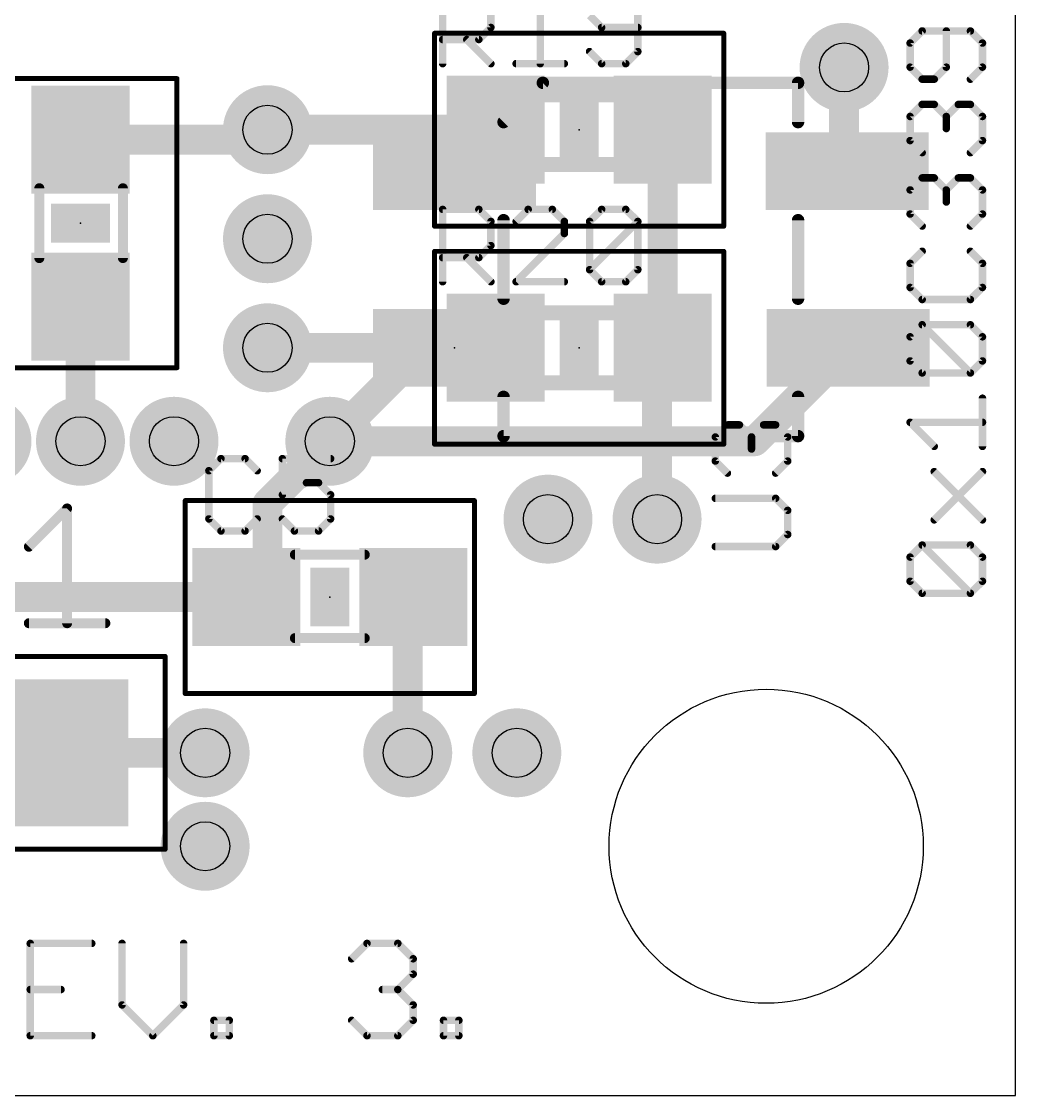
# Model space of a CAD drawing. Extents: x 0 to 33.3, y 0 to 21.6.
# Drawn here: x 23.21 to 33.34, y 0 to 10.95 of the extents above; entities that cross this region are included whole.
import ezdxf

# ---------------------------------------------------------------- set-up
doc = ezdxf.new("R2010")
doc.units = 0
for name, color, linetype in [('1', 22, 'CONTINUOUS'), ('16', 175, 'CONTINUOUS'), ('18', 82, 'CONTINUOUS'), ('20', 7, 'CONTINUOUS'), ('21', 253, 'CONTINUOUS'), ('22', 253, 'CONTINUOUS'), ('23', 7, 'CONTINUOUS'), ('24', 7, 'CONTINUOUS'), ('25', 253, 'CONTINUOUS'), ('31', 253, 'CONTINUOUS'), ('32', 253, 'CONTINUOUS'), ('35', 253, 'CONTINUOUS'), ('39', 22, 'CONTINUOUS'), ('44', 253, 'CONTINUOUS'), ('51', 253, 'CONTINUOUS')]:
    doc.layers.add(name, color=color, linetype=linetype)

# ---------------------------------------------------------------- blocks, each defined once
blk = doc.blocks.new('RECT')
blk.add_solid([(-0.5, -0.5), (0.5, -0.5), (-0.5, 0.5), (0.5, 0.5)])
blk = doc.blocks.new('ROUNDV')
at = {"const_width": 0.5}
blk.add_lwpolyline([(0, -0.25, 1), (0, 0.25, 1), (0, -0.25)], format="xyb", dxfattribs=at)

msp = doc.modelspace()

# ---------------------------------------------------------------- linework, layer by layer
at = {"layer": '1', "const_width": 0.3048}
for points in [[(25.7175, 9.8425), (25.615, 9.74)], [(28.0425, 9.8425), (25.7175, 9.8425)], [(29.7425, 7.62), (29.7425, 9.8425)], [(25.615, 9.74), (23.8125, 9.74)], [(23.8125, 8.04), (23.8125, 6.6675)], [(27.305, 7.62), (26.3525, 6.6675)], [(28.0425, 7.62), (27.305, 7.62)], [(29.7425, 7.62), (29.6863, 7.5638)], [(29.6863, 7.5638), (29.6863, 5.8738)], [(25.7175, 6.0325), (26.3525, 6.6675)], [(25.7175, 5.295), (25.7175, 6.0325)], [(25.5025, 5.08), (25.7175, 5.295)], [(25.5025, 5.08), (15.24, 5.08)], [(27.2025, 5.08), (27.1463, 5.0238)], [(27.1463, 5.0238), (27.1463, 3.4925)], [(23.6513, 3.4925), (25.0825, 3.4925)]]:
    msp.add_lwpolyline(points, dxfattribs=at)
at = {"layer": '1', "const_width": 0.1524}
for points in [[(25.7175, 9.9187, 1), (25.7175, 9.7663)], [(25.7714, 9.7886, 1), (25.6636, 9.8964)], [(28.0425, 9.7663, 1), (28.0425, 9.9187)], [(29.8187, 9.8425, 1), (29.6663, 9.8425)], [(23.8125, 9.8162, 1), (23.8125, 9.6638)], [(25.5611, 9.7939, 1), (25.6689, 9.6861)], [(25.615, 9.6638, 1), (25.615, 9.8162)], [(23.8887, 8.04, 1), (23.7363, 8.04)], [(27.305, 7.6962, 1), (27.305, 7.5438)], [(27.3589, 7.5661, 1), (27.2511, 7.6739)], [(28.0425, 7.5438, 1), (28.0425, 7.6962)], [(29.7964, 7.5661, 1), (29.6886, 7.6739)], [(29.7625, 7.5638, 1), (29.6101, 7.5638)], [(29.6324, 7.6176, 1), (29.7401, 7.5099)], [(29.6663, 7.62, 1), (29.8187, 7.62)], [(26.2986, 6.7214, 1), (26.4064, 6.6136)], [(26.4064, 6.6136, 1), (26.2986, 6.7214)], [(23.7363, 6.6675, 1), (23.8887, 6.6675)], [(25.7937, 6.0325, 1), (25.6413, 6.0325)], [(25.6636, 6.0864, 1), (25.7714, 5.9786)], [(29.6101, 5.8738, 1), (29.7625, 5.8738)], [(25.6413, 5.295, 1), (25.7937, 5.295)], [(25.7714, 5.2411, 1), (25.6636, 5.3489)], [(25.4486, 5.1339, 1), (25.5564, 5.0261)], [(25.5025, 5.0038, 1), (25.5025, 5.1562)], [(27.2225, 5.0238, 1), (27.0701, 5.0238)], [(27.0924, 5.0776, 1), (27.2001, 4.9699)], [(27.2564, 5.0261, 1), (27.1486, 5.1339)], [(23.6513, 3.5687, 1), (23.6513, 3.4163)], [(25.0825, 3.4163, 1), (25.0825, 3.5687)], [(27.0701, 3.4925, 1), (27.2225, 3.4925)]]:
    msp.add_lwpolyline(points, format="xyb", dxfattribs=at)
at = {"layer": '16', "const_width": 0.3048}
for points in [[(31.5913, 9.4512), (31.5913, 10.4775)], [(27.2, 9.8425), (25.7175, 9.8425)], [(27.6225, 9.42), (27.2, 9.8425)], [(31.6225, 9.42), (31.5913, 9.4512)], [(27.6225, 7.62), (25.7175, 7.62)], [(31.6325, 7.62), (30.68, 6.6675)], [(30.68, 6.6675), (26.3525, 6.6675)]]:
    msp.add_lwpolyline(points, dxfattribs=at)
at = {"layer": '16', "const_width": 0.1524}
for points in [[(31.6675, 10.4775, 1), (31.5151, 10.4775)], [(25.7175, 9.9187, 1), (25.7175, 9.7663)], [(27.2539, 9.8964, 1), (27.1461, 9.7886)], [(27.2, 9.7663, 1), (27.2, 9.9187)], [(27.5686, 9.3661, 1), (27.6764, 9.4739)], [(31.6451, 9.5051, 1), (31.5374, 9.3974)], [(31.5151, 9.4512, 1), (31.6675, 9.4512)], [(31.5686, 9.3661, 1), (31.6764, 9.4739)], [(25.7175, 7.6962, 1), (25.7175, 7.5438)], [(27.6225, 7.5438, 1), (27.6225, 7.6962)], [(31.6864, 7.5661, 1), (31.5786, 7.6739)], [(26.3525, 6.7437, 1), (26.3525, 6.5913)], [(30.6261, 6.7214, 1), (30.7339, 6.6136)], [(30.68, 6.5913, 1), (30.68, 6.7437)]]:
    msp.add_lwpolyline(points, format="xyb", dxfattribs=at)
at = {"layer": '20'}
for p, q in [((33.3375, 0), (33.3375, 21.59)), ((0, 0), (33.3375, 0))]:
    msp.add_line(p, q, dxfattribs=at)
msp.add_circle((30.7975, 2.54), 1.6, dxfattribs=at)
at = {"layer": '21', "const_width": 0.0762}
for points in [[(32.3866, 10.8485), (32.2637, 10.7256)], [(32.8781, 10.8485), (32.3866, 10.8485)], [(32.6323, 10.4799), (32.6323, 10.8485)], [(33.001, 10.7256), (32.8781, 10.8485)], [(32.2637, 10.7256), (32.2637, 10.4799)], [(33.001, 10.4799), (33.001, 10.7256)], [(32.2637, 10.4799), (32.3866, 10.357)], [(32.5095, 10.357), (32.6323, 10.4799)], [(32.8781, 10.357), (33.001, 10.4799)], [(32.3866, 10.357), (32.5095, 10.357)], [(32.2637, 9.9772), (32.3866, 10.1001)], [(32.3866, 10.1001), (32.5095, 10.1001)], [(32.5095, 10.1001), (32.6323, 9.9772)], [(32.6323, 9.9772), (32.7552, 10.1001)], [(32.7552, 10.1001), (32.8781, 10.1001)], [(32.8781, 10.1001), (33.001, 9.9772)], [(32.2637, 9.7315), (32.2637, 9.9772)], [(32.6323, 9.9772), (32.6323, 9.8543)], [(33.001, 9.9772), (33.001, 9.7315)], [(32.3866, 9.6086), (32.2637, 9.7315)], [(33.001, 9.7315), (32.8781, 9.6086)], [(32.2637, 9.2288), (32.3866, 9.3517)], [(32.3866, 9.3517), (32.5095, 9.3517)], [(32.5095, 9.3517), (32.6323, 9.2288)], [(32.6323, 9.2288), (32.7552, 9.3517)], [(32.7552, 9.3517), (32.8781, 9.3517)], [(32.8781, 9.3517), (33.001, 9.2288)], [(32.2637, 8.983), (32.2637, 9.2288)], [(32.6323, 9.2288), (32.6323, 9.1059)], [(33.001, 9.2288), (33.001, 8.983)], [(32.3866, 8.8602), (32.2637, 8.983)], [(33.001, 8.983), (32.8781, 8.8602)], [(32.3866, 8.6032), (32.2637, 8.4804)], [(33.001, 8.4804), (32.8781, 8.6032)], [(32.2637, 8.4804), (32.2637, 8.2346)], [(33.001, 8.2346), (33.001, 8.4804)], [(32.2637, 8.2346), (32.3866, 8.1118)], [(32.8781, 8.1118), (33.001, 8.2346)], [(32.3866, 8.1118), (32.8781, 8.1118)], [(32.2637, 7.732), (32.3866, 7.8548)], [(32.3866, 7.8548), (32.8781, 7.8548)], [(32.8781, 7.3633), (32.3866, 7.8548)], [(32.8781, 7.8548), (33.001, 7.732)], [(32.2637, 7.4862), (32.2637, 7.732)], [(33.001, 7.732), (33.001, 7.4862)], [(32.3866, 7.3633), (32.2637, 7.4862)], [(33.001, 7.4862), (32.8781, 7.3633)], [(32.8781, 7.3633), (32.3866, 7.3633)], [(33.001, 6.6149), (33.001, 7.1064)], [(32.5095, 6.6149), (32.2637, 6.8607)], [(32.2637, 6.8607), (33.001, 6.8607)], [(32.5095, 5.8665), (33.001, 6.358)], [(33.001, 5.8665), (32.5095, 6.358)], [(32.2637, 5.4867), (32.3866, 5.6096)], [(32.3866, 5.6096), (32.8781, 5.6096)], [(32.8781, 5.1181), (32.3866, 5.6096)], [(32.8781, 5.6096), (33.001, 5.4867)], [(32.2637, 5.241), (32.2637, 5.4867)], [(33.001, 5.4867), (33.001, 5.241)], [(32.3866, 5.1181), (32.2637, 5.241)], [(33.001, 5.241), (32.8781, 5.1181)], [(32.8781, 5.1181), (32.3866, 5.1181)], [(23.9276, 1.5502), (23.3005, 1.5502)], [(23.3005, 1.5502), (23.3005, 0.6096)], [(24.236, 1.5502), (24.236, 0.9231)], [(24.8631, 0.9231), (24.8631, 1.5502)], [(26.5748, 1.3934), (26.7316, 1.5502)], [(26.7316, 1.5502), (27.0451, 1.5502)], [(27.0451, 1.5502), (27.2019, 1.3934)], [(27.2019, 1.3934), (27.2019, 1.2367)], [(27.2019, 1.2367), (27.0451, 1.0799)], [(23.3005, 1.0799), (23.614, 1.0799)], [(27.0451, 1.0799), (26.8883, 1.0799)], [(27.0451, 1.0799), (27.2019, 0.9231)], [(24.236, 0.9231), (24.5495, 0.6096)], [(24.5495, 0.6096), (24.8631, 0.9231)], [(27.2019, 0.9231), (27.2019, 0.7664)], [(25.1715, 0.6096), (25.1715, 0.7664)], [(25.1715, 0.7664), (25.3283, 0.7664)], [(25.3283, 0.7664), (25.3283, 0.6096)], [(26.7316, 0.6096), (26.5748, 0.7664)], [(27.2019, 0.7664), (27.0451, 0.6096)], [(27.5103, 0.6096), (27.5103, 0.7664)], [(27.5103, 0.7664), (27.6671, 0.7664)], [(27.6671, 0.7664), (27.6671, 0.6096)], [(23.3005, 0.6096), (23.9276, 0.6096)], [(25.3283, 0.6096), (25.1715, 0.6096)], [(27.0451, 0.6096), (26.7316, 0.6096)], [(27.6671, 0.6096), (27.5103, 0.6096)]]:
    msp.add_lwpolyline(points, dxfattribs=at)
at = {"layer": '21', "const_width": 0.0381}
for points in [[(32.3866, 10.8675, 1), (32.3866, 10.8294)], [(32.4001, 10.835, 1), (32.3731, 10.862)], [(32.6514, 10.8485, 1), (32.6133, 10.8485)], [(32.8916, 10.862, 1), (32.8646, 10.835)], [(32.8781, 10.8294, 1), (32.8781, 10.8675)], [(32.2828, 10.7256, 1), (32.2447, 10.7256)], [(32.2503, 10.7391, 1), (32.2772, 10.7122)], [(33.02, 10.7256, 1), (32.9819, 10.7256)], [(32.9875, 10.7122, 1), (33.0144, 10.7391)], [(32.2772, 10.4933, 1), (32.2503, 10.4664)], [(32.6458, 10.4664, 1), (32.6189, 10.4933)], [(33.0144, 10.4664, 1), (32.9875, 10.4933)], [(32.2447, 10.4799, 1), (32.2828, 10.4799)], [(32.6133, 10.4799, 1), (32.6514, 10.4799)], [(32.9819, 10.4799, 1), (33.02, 10.4799)], [(32.3866, 10.3761, 1), (32.3866, 10.338)], [(32.3731, 10.3435, 1), (32.4001, 10.3705)], [(32.496, 10.3705, 1), (32.5229, 10.3435)], [(32.5095, 10.338, 1), (32.5095, 10.3761)], [(32.8646, 10.3705, 1), (32.8916, 10.3435)], [(32.3866, 10.1191, 1), (32.3866, 10.081)], [(32.4001, 10.0866, 1), (32.3731, 10.1135)], [(32.5229, 10.1135, 1), (32.496, 10.0866)], [(32.5095, 10.081, 1), (32.5095, 10.1191)], [(32.7552, 10.1191, 1), (32.7552, 10.081)], [(32.7687, 10.0866, 1), (32.7417, 10.1135)], [(32.8916, 10.1135, 1), (32.8646, 10.0866)], [(32.8781, 10.081, 1), (32.8781, 10.1191)], [(32.2503, 9.9907, 1), (32.2772, 9.9637)], [(32.2828, 9.9772, 1), (32.2447, 9.9772)], [(32.6189, 9.9907, 1), (32.6458, 9.9637)], [(32.6514, 9.9772, 1), (32.6133, 9.9772)], [(32.6189, 9.9637, 1), (32.6458, 9.9907)], [(33.02, 9.9772, 1), (32.9819, 9.9772)], [(32.9875, 9.9637, 1), (33.0144, 9.9907)], [(32.6133, 9.8543, 1), (32.6514, 9.8543)], [(32.2772, 9.7449, 1), (32.2503, 9.718)], [(32.2447, 9.7315, 1), (32.2828, 9.7315)], [(32.9819, 9.7315, 1), (33.02, 9.7315)], [(33.0144, 9.718, 1), (32.9875, 9.7449)], [(32.3731, 9.5951, 1), (32.4001, 9.6221)], [(32.8646, 9.6221, 1), (32.8916, 9.5951)], [(32.3866, 9.3707, 1), (32.3866, 9.3326)], [(32.4001, 9.3382, 1), (32.3731, 9.3651)], [(32.5229, 9.3651, 1), (32.496, 9.3382)], [(32.5095, 9.3326, 1), (32.5095, 9.3707)], [(32.7552, 9.3707, 1), (32.7552, 9.3326)], [(32.7687, 9.3382, 1), (32.7417, 9.3651)], [(32.8916, 9.3651, 1), (32.8646, 9.3382)], [(32.8781, 9.3326, 1), (32.8781, 9.3707)], [(32.2503, 9.2423, 1), (32.2772, 9.2153)], [(32.2828, 9.2288, 1), (32.2447, 9.2288)], [(32.6189, 9.2423, 1), (32.6458, 9.2153)], [(32.6514, 9.2288, 1), (32.6133, 9.2288)], [(32.6189, 9.2153, 1), (32.6458, 9.2423)], [(33.02, 9.2288, 1), (32.9819, 9.2288)], [(32.9875, 9.2153, 1), (33.0144, 9.2423)], [(32.6133, 9.1059, 1), (32.6514, 9.1059)], [(32.2772, 8.9965, 1), (32.2503, 8.9696)], [(32.2447, 8.983, 1), (32.2828, 8.983)], [(32.9819, 8.983, 1), (33.02, 8.983)], [(33.0144, 8.9696, 1), (32.9875, 8.9965)], [(32.3731, 8.8467, 1), (32.4001, 8.8736)], [(32.8646, 8.8736, 1), (32.8916, 8.8467)], [(32.4001, 8.5898, 1), (32.3731, 8.6167)], [(32.8916, 8.6167, 1), (32.8646, 8.5898)], [(32.2828, 8.4804, 1), (32.2447, 8.4804)], [(32.2503, 8.4938, 1), (32.2772, 8.4669)], [(33.02, 8.4804, 1), (32.9819, 8.4804)], [(32.9875, 8.4669, 1), (33.0144, 8.4938)], [(32.2772, 8.2481, 1), (32.2503, 8.2212)], [(32.2447, 8.2346, 1), (32.2828, 8.2346)], [(32.9819, 8.2346, 1), (33.02, 8.2346)], [(33.0144, 8.2212, 1), (32.9875, 8.2481)], [(32.3866, 8.1308, 1), (32.3866, 8.0927)], [(32.3731, 8.0983, 1), (32.4001, 8.1252)], [(32.8646, 8.1252, 1), (32.8916, 8.0983)], [(32.8781, 8.0927, 1), (32.8781, 8.1308)], [(32.4001, 7.8683, 1), (32.3731, 7.8414)], [(32.3866, 7.8739, 1), (32.3866, 7.8358)], [(32.4001, 7.8414, 1), (32.3731, 7.8683)], [(32.8916, 7.8683, 1), (32.8646, 7.8414)], [(32.8781, 7.8358, 1), (32.8781, 7.8739)], [(32.2828, 7.732, 1), (32.2447, 7.732)], [(32.2503, 7.7454, 1), (32.2772, 7.7185)], [(33.02, 7.732, 1), (32.9819, 7.732)], [(32.9875, 7.7185, 1), (33.0144, 7.7454)], [(32.2772, 7.4997, 1), (32.2503, 7.4727)], [(32.2447, 7.4862, 1), (32.2828, 7.4862)], [(32.9819, 7.4862, 1), (33.02, 7.4862)], [(33.0144, 7.4727, 1), (32.9875, 7.4997)], [(32.3866, 7.3824, 1), (32.3866, 7.3443)], [(32.3731, 7.3499, 1), (32.4001, 7.3768)], [(32.8646, 7.3768, 1), (32.8916, 7.3499)], [(32.8646, 7.3499, 1), (32.8916, 7.3768)], [(32.8781, 7.3443, 1), (32.8781, 7.3824)], [(33.02, 7.1064, 1), (32.9819, 7.1064)], [(32.2637, 6.8797, 1), (32.2637, 6.8416)], [(32.2772, 6.8741, 1), (32.2503, 6.8472)], [(33.001, 6.8416, 1), (33.001, 6.8797)], [(32.496, 6.6015, 1), (32.5229, 6.6284)], [(32.9819, 6.6149, 1), (33.02, 6.6149)], [(32.5229, 6.3715, 1), (32.496, 6.3445)], [(33.0144, 6.3445, 1), (32.9875, 6.3715)], [(32.496, 5.88, 1), (32.5229, 5.853)], [(32.9875, 5.853, 1), (33.0144, 5.88)], [(32.4001, 5.6231, 1), (32.3731, 5.5961)], [(32.3866, 5.6286, 1), (32.3866, 5.5905)], [(32.4001, 5.5961, 1), (32.3731, 5.6231)], [(32.8916, 5.6231, 1), (32.8646, 5.5961)], [(32.8781, 5.5905, 1), (32.8781, 5.6286)], [(32.2503, 5.5002, 1), (32.2772, 5.4732)], [(32.2828, 5.4867, 1), (32.2447, 5.4867)], [(33.02, 5.4867, 1), (32.9819, 5.4867)], [(32.9875, 5.4732, 1), (33.0144, 5.5002)], [(32.2772, 5.2544, 1), (32.2503, 5.2275)], [(32.2447, 5.241, 1), (32.2828, 5.241)], [(32.9819, 5.241, 1), (33.02, 5.241)], [(33.0144, 5.2275, 1), (32.9875, 5.2544)], [(32.3866, 5.1372, 1), (32.3866, 5.0991)], [(32.3731, 5.1046, 1), (32.4001, 5.1316)], [(32.8646, 5.1316, 1), (32.8916, 5.1046)], [(32.8646, 5.1046, 1), (32.8916, 5.1316)], [(32.8781, 5.0991, 1), (32.8781, 5.1372)], [(23.3005, 1.5693, 1), (23.3005, 1.5312)], [(23.3195, 1.5502, 1), (23.2814, 1.5502)], [(23.9276, 1.5312, 1), (23.9276, 1.5693)], [(24.2551, 1.5502, 1), (24.217, 1.5502)], [(24.8821, 1.5502, 1), (24.844, 1.5502)], [(26.7316, 1.5693, 1), (26.7316, 1.5312)], [(26.745, 1.5367, 1), (26.7181, 1.5637)], [(27.0586, 1.5637, 1), (27.0316, 1.5367)], [(27.0451, 1.5312, 1), (27.0451, 1.5693)], [(26.5613, 1.4069, 1), (26.5883, 1.38)], [(27.2209, 1.3934, 1), (27.1828, 1.3934)], [(27.1884, 1.38, 1), (27.2153, 1.4069)], [(27.1828, 1.2367, 1), (27.2209, 1.2367)], [(27.2153, 1.2232, 1), (27.1884, 1.2501)], [(23.3005, 1.099, 1), (23.3005, 1.0609)], [(23.614, 1.0609, 1), (23.614, 1.099)], [(26.8883, 1.099, 1), (26.8883, 1.0609)], [(27.0586, 1.0934, 1), (27.0316, 1.0664)], [(27.0316, 1.0934, 1), (27.0586, 1.0664)], [(27.0451, 1.0609, 1), (27.0451, 1.099)], [(24.2495, 0.9366, 1), (24.2225, 0.9097)], [(24.217, 0.9231, 1), (24.2551, 0.9231)], [(24.844, 0.9231, 1), (24.8821, 0.9231)], [(24.8765, 0.9097, 1), (24.8496, 0.9366)], [(27.2209, 0.9231, 1), (27.1828, 0.9231)], [(27.1884, 0.9097, 1), (27.2153, 0.9366)], [(25.1906, 0.7664, 1), (25.1525, 0.7664)], [(25.1715, 0.7854, 1), (25.1715, 0.7473)], [(25.3473, 0.7664, 1), (25.3092, 0.7664)], [(25.3283, 0.7473, 1), (25.3283, 0.7854)], [(26.5883, 0.7798, 1), (26.5613, 0.7529)], [(27.1828, 0.7664, 1), (27.2209, 0.7664)], [(27.2153, 0.7529, 1), (27.1884, 0.7798)], [(27.5294, 0.7664, 1), (27.4913, 0.7664)], [(27.5103, 0.7854, 1), (27.5103, 0.7473)], [(27.6861, 0.7664, 1), (27.648, 0.7664)], [(27.6671, 0.7473, 1), (27.6671, 0.7854)], [(23.3005, 0.6287, 1), (23.3005, 0.5906)], [(23.2814, 0.6096, 1), (23.3195, 0.6096)], [(23.9276, 0.5906, 1), (23.9276, 0.6287)], [(24.5361, 0.6231, 1), (24.563, 0.5961)], [(24.5361, 0.5961, 1), (24.563, 0.6231)], [(25.1715, 0.6287, 1), (25.1715, 0.5906)], [(25.1525, 0.6096, 1), (25.1906, 0.6096)], [(25.3092, 0.6096, 1), (25.3473, 0.6096)], [(25.3283, 0.5906, 1), (25.3283, 0.6287)], [(26.7316, 0.6287, 1), (26.7316, 0.5906)], [(26.7181, 0.5961, 1), (26.745, 0.6231)], [(27.0316, 0.6231, 1), (27.0586, 0.5961)], [(27.0451, 0.5906, 1), (27.0451, 0.6287)], [(27.5103, 0.6287, 1), (27.5103, 0.5906)], [(27.4913, 0.6096, 1), (27.5294, 0.6096)], [(27.648, 0.6096, 1), (27.6861, 0.6096)], [(27.6671, 0.5906, 1), (27.6671, 0.6287)]]:
    msp.add_lwpolyline(points, format="xyb", dxfattribs=at)
at = {"layer": '22', "const_width": 0.127}
for points in [[(28.5225, 10.32), (28.1225, 9.92)], [(31.1225, 10.32), (28.5225, 10.32)], [(31.1225, 9.92), (31.1225, 10.32)], [(28.1225, 8.92), (28.1225, 8.12)], [(31.1225, 8.12), (31.1225, 8.92)], [(28.1225, 7.12), (28.1225, 6.72)], [(31.1225, 6.72), (31.1225, 7.12)], [(28.1225, 6.72), (31.1225, 6.72)]]:
    msp.add_lwpolyline(points, dxfattribs=at)
at = {"layer": '22', "const_width": 0.0635}
for points in [[(28.5225, 10.3518, 1), (28.5225, 10.2882)], [(28.545, 10.2975, 1), (28.5, 10.3425)], [(31.1543, 10.32, 1), (31.0908, 10.32)], [(31.1225, 10.2882, 1), (31.1225, 10.3518)], [(28.1, 9.9425, 1), (28.145, 9.8975)], [(31.0908, 9.92, 1), (31.1543, 9.92)], [(28.1543, 8.92, 1), (28.0908, 8.92)], [(31.1543, 8.92, 1), (31.0908, 8.92)], [(28.0908, 8.12, 1), (28.1543, 8.12)], [(31.0908, 8.12, 1), (31.1543, 8.12)], [(28.1543, 7.12, 1), (28.0908, 7.12)], [(31.1543, 7.12, 1), (31.0908, 7.12)], [(28.1225, 6.7518, 1), (28.1225, 6.6883)], [(28.0908, 6.72, 1), (28.1543, 6.72)], [(31.0908, 6.72, 1), (31.1543, 6.72)], [(31.1225, 6.6883, 1), (31.1225, 6.7518)]]:
    msp.add_lwpolyline(points, format="xyb", dxfattribs=at)
at = {"layer": '23'}
for p in [(28.8925, 9.8425), (23.8125, 8.89), (28.8925, 7.62), (26.3525, 5.08)]:
    msp.add_point(p, dxfattribs=at)
at = {"layer": '24'}
msp.add_point((27.6225, 7.62), dxfattribs=at)
at = {"layer": '25'}
for points, const_width in [([(27.5019, 10.5156), (27.5019, 11.2528)], 0.0762), ([(28.496, 11.2528), (28.496, 10.5156)], 0.0762), ([(27.9933, 11.13), (27.9933, 10.8842)], 0.0762), ([(29.4902, 10.6385), (29.4902, 11.13)], 0.0762), ([(28.9987, 11.0071), (29.1216, 10.8842)], 0.0762), ([(27.9933, 10.8842), (27.8705, 10.7613)], 0.0762), ([(29.1216, 10.8842), (29.4902, 10.8842)], 0.0762), ([(27.8705, 10.7613), (27.5019, 10.7613)], 0.0762), ([(27.7476, 10.7613), (27.9933, 10.5156)], 0.0762), ([(28.9987, 10.6385), (29.1216, 10.5156)], 0.0762), ([(29.3673, 10.5156), (29.4902, 10.6385)], 0.0762), ([(28.2503, 10.5156), (28.7417, 10.5156)], 0.0762), ([(29.1216, 10.5156), (29.3673, 10.5156)], 0.0762), ([(27.5019, 8.2931), (27.5019, 9.0303)], 0.0762), ([(27.5019, 9.0303), (27.8705, 9.0303)], 0.0762), ([(27.8705, 9.0303), (27.9933, 8.9075)], 0.0762), ([(28.3731, 9.0303), (28.2503, 8.9075)], 0.0762), ([(28.6189, 9.0303), (28.3731, 9.0303)], 0.0762), ([(28.7417, 8.9075), (28.6189, 9.0303)], 0.0762), ([(28.9987, 8.9075), (29.1216, 9.0303)], 0.0762), ([(29.1216, 9.0303), (29.3673, 9.0303)], 0.0762), ([(29.3673, 9.0303), (29.4902, 8.9075)], 0.0762), ([(27.9933, 8.9075), (27.9933, 8.6617)], 0.0762), ([(28.7417, 8.7846), (28.7417, 8.9075)], 0.0762), ([(28.9987, 8.416), (28.9987, 8.9075)], 0.0762), ([(28.9987, 8.416), (29.4902, 8.9075)], 0.0762), ([(29.4902, 8.9075), (29.4902, 8.416)], 0.0762), ([(28.2503, 8.2931), (28.7417, 8.7846)], 0.0762), ([(27.9933, 8.6617), (27.8705, 8.5388)], 0.0762), ([(27.8705, 8.5388), (27.5019, 8.5388)], 0.0762), ([(27.7476, 8.5388), (27.9933, 8.2931)], 0.0762), ([(29.1216, 8.2931), (28.9987, 8.416)], 0.0762), ([(29.4902, 8.416), (29.3673, 8.2931)], 0.0762), ([(28.7417, 8.2931), (28.2503, 8.2931)], 0.0762), ([(29.3673, 8.2931), (29.1216, 8.2931)], 0.0762), ([(30.2797, 6.7114), (30.4025, 6.8342)], 0.0762), ([(30.4025, 6.8342), (30.5254, 6.8342)], 0.0762), ([(30.5254, 6.8342), (30.6483, 6.7114)], 0.0762), ([(30.6483, 6.7114), (30.7712, 6.8342)], 0.0762), ([(30.7712, 6.8342), (30.894, 6.8342)], 0.0762), ([(30.894, 6.8342), (31.0169, 6.7114)], 0.0762), ([(30.2797, 6.4656), (30.2797, 6.7114)], 0.0762), ([(30.6483, 6.7114), (30.6483, 6.5885)], 0.0762), ([(31.0169, 6.7114), (31.0169, 6.4656)], 0.0762), ([(25.2435, 6.4903), (25.1206, 6.3675)], 0.0762), ([(25.4892, 6.4903), (25.2435, 6.4903)], 0.0762), ([(25.6121, 6.3675), (25.4892, 6.4903)], 0.0762), ([(26.3605, 6.4903), (25.869, 6.4903)], 0.0762), ([(25.869, 6.4903), (25.869, 6.1217)], 0.0762), ([(30.4025, 6.3428), (30.2797, 6.4656)], 0.0762), ([(31.0169, 6.4656), (30.894, 6.3428)], 0.0762), ([(25.1206, 6.3675), (25.1206, 5.876)], 0.0762), ([(25.869, 6.1217), (26.1148, 6.2446)], 0.0762), ([(26.1148, 6.2446), (26.2376, 6.2446)], 0.0762), ([(26.2376, 6.2446), (26.3605, 6.1217)], 0.0762), ([(26.3605, 6.1217), (26.3605, 5.876)], 0.0762), ([(23.2864, 5.5929), (23.6762, 5.9827)], 0.1016), ([(23.6762, 5.9827), (23.6762, 4.8133)], 0.1016), ([(30.894, 6.0858), (30.2797, 6.0858)], 0.0762), ([(31.0169, 5.963), (30.894, 6.0858)], 0.0762), ([(25.1206, 5.876), (25.2435, 5.7531)], 0.0762), ([(25.4892, 5.7531), (25.6121, 5.876)], 0.0762), ([(25.9919, 5.7531), (25.869, 5.876)], 0.0762), ([(26.3605, 5.876), (26.2376, 5.7531)], 0.0762), ([(31.0169, 5.7172), (31.0169, 5.963)], 0.0762), ([(25.2435, 5.7531), (25.4892, 5.7531)], 0.0762), ([(26.2376, 5.7531), (25.9919, 5.7531)], 0.0762), ([(30.894, 5.5944), (31.0169, 5.7172)], 0.0762), ([(30.2797, 5.5944), (30.894, 5.5944)], 0.0762), ([(23.2864, 4.8133), (24.066, 4.8133)], 0.1016)]:
    msp.add_lwpolyline(points, dxfattribs=dict(at, const_width=const_width))
for points, const_width in [([(27.9743, 10.8842, 1), (28.0124, 10.8842)], 0.0381), ([(28.0068, 10.8707, 1), (27.9799, 10.8977)], 0.0381), ([(29.1216, 10.9033, 1), (29.1216, 10.8652)], 0.0381), ([(29.1081, 10.8707, 1), (29.135, 10.8977)], 0.0381), ([(29.4902, 10.8652, 1), (29.4902, 10.9033)], 0.0381), ([(27.5019, 10.7804, 1), (27.5019, 10.7423)], 0.0381), ([(27.7611, 10.7748, 1), (27.7341, 10.7479)], 0.0381), ([(27.857, 10.7748, 1), (27.8839, 10.7479)], 0.0381), ([(27.8705, 10.7423, 1), (27.8705, 10.7804)], 0.0381), ([(29.0122, 10.6519, 1), (28.9852, 10.625)], 0.0381), ([(29.4711, 10.6385, 1), (29.5092, 10.6385)], 0.0381), ([(29.5036, 10.625, 1), (29.4767, 10.6519)], 0.0381), ([(27.4828, 10.5156, 1), (27.5209, 10.5156)], 0.0381), ([(27.9799, 10.5021, 1), (28.0068, 10.5291)], 0.0381), ([(28.2503, 10.5347, 1), (28.2503, 10.4966)], 0.0381), ([(28.477, 10.5156, 1), (28.5151, 10.5156)], 0.0381), ([(28.7417, 10.4966, 1), (28.7417, 10.5347)], 0.0381), ([(29.1216, 10.5347, 1), (29.1216, 10.4966)], 0.0381), ([(29.1081, 10.5021, 1), (29.135, 10.5291)], 0.0381), ([(29.3538, 10.5291, 1), (29.3808, 10.5021)], 0.0381), ([(29.3673, 10.4966, 1), (29.3673, 10.5347)], 0.0381), ([(27.5019, 9.0494, 1), (27.5019, 9.0113)], 0.0381), ([(27.5209, 9.0303, 1), (27.4828, 9.0303)], 0.0381), ([(27.8839, 9.0438, 1), (27.857, 9.0169)], 0.0381), ([(27.8705, 9.0113, 1), (27.8705, 9.0494)], 0.0381), ([(28.3731, 9.0494, 1), (28.3731, 9.0113)], 0.0381), ([(28.3866, 9.0169, 1), (28.3597, 9.0438)], 0.0381), ([(28.6323, 9.0438, 1), (28.6054, 9.0169)], 0.0381), ([(28.6189, 9.0113, 1), (28.6189, 9.0494)], 0.0381), ([(29.1216, 9.0494, 1), (29.1216, 9.0113)], 0.0381), ([(29.135, 9.0169, 1), (29.1081, 9.0438)], 0.0381), ([(29.3808, 9.0438, 1), (29.3538, 9.0169)], 0.0381), ([(29.3673, 9.0113, 1), (29.3673, 9.0494)], 0.0381), ([(28.0124, 8.9075, 1), (27.9743, 8.9075)], 0.0381), ([(27.9799, 8.894, 1), (28.0068, 8.9209)], 0.0381), ([(28.2368, 8.9209, 1), (28.2637, 8.894)], 0.0381), ([(28.7608, 8.9075, 1), (28.7227, 8.9075)], 0.0381), ([(28.7283, 8.894, 1), (28.7552, 8.9209)], 0.0381), ([(29.0177, 8.9075, 1), (28.9796, 8.9075)], 0.0381), ([(28.9852, 8.9209, 1), (29.0122, 8.894)], 0.0381), ([(29.5092, 8.9075, 1), (29.4711, 8.9075)], 0.0381), ([(29.5036, 8.894, 1), (29.4767, 8.9209)], 0.0381), ([(29.4767, 8.894, 1), (29.5036, 8.9209)], 0.0381), ([(28.7227, 8.7846, 1), (28.7608, 8.7846)], 0.0381), ([(28.7552, 8.7711, 1), (28.7283, 8.7981)], 0.0381), ([(27.9743, 8.6617, 1), (28.0124, 8.6617)], 0.0381), ([(28.0068, 8.6482, 1), (27.9799, 8.6752)], 0.0381), ([(27.5019, 8.5579, 1), (27.5019, 8.5198)], 0.0381), ([(27.7611, 8.5523, 1), (27.7341, 8.5254)], 0.0381), ([(27.857, 8.5523, 1), (27.8839, 8.5254)], 0.0381), ([(27.8705, 8.5198, 1), (27.8705, 8.5579)], 0.0381), ([(29.0122, 8.4294, 1), (28.9852, 8.4025)], 0.0381), ([(28.9852, 8.4294, 1), (29.0122, 8.4025)], 0.0381), ([(28.9796, 8.416, 1), (29.0177, 8.416)], 0.0381), ([(29.4711, 8.416, 1), (29.5092, 8.416)], 0.0381), ([(29.5036, 8.4025, 1), (29.4767, 8.4294)], 0.0381), ([(27.9799, 8.2796, 1), (28.0068, 8.3066)], 0.0381), ([(28.2368, 8.3066, 1), (28.2637, 8.2796)], 0.0381), ([(28.2503, 8.3122, 1), (28.2503, 8.2741)], 0.0381), ([(28.7417, 8.2741, 1), (28.7417, 8.3122)], 0.0381), ([(29.1216, 8.3122, 1), (29.1216, 8.2741)], 0.0381), ([(29.1081, 8.2796, 1), (29.135, 8.3066)], 0.0381), ([(29.3538, 8.3066, 1), (29.3808, 8.2796)], 0.0381), ([(29.3673, 8.2741, 1), (29.3673, 8.3122)], 0.0381), ([(27.4828, 8.2931, 1), (27.5209, 8.2931)], 0.0381), ([(30.4025, 6.8533, 1), (30.4025, 6.8152)], 0.0381), ([(30.416, 6.8208, 1), (30.3891, 6.8477)], 0.0381), ([(30.5389, 6.8477, 1), (30.5119, 6.8208)], 0.0381), ([(30.5254, 6.8152, 1), (30.5254, 6.8533)], 0.0381), ([(30.7712, 6.8533, 1), (30.7712, 6.8152)], 0.0381), ([(30.7846, 6.8208, 1), (30.7577, 6.8477)], 0.0381), ([(30.9075, 6.8477, 1), (30.8806, 6.8208)], 0.0381), ([(30.894, 6.8152, 1), (30.894, 6.8533)], 0.0381), ([(30.2987, 6.7114, 1), (30.2606, 6.7114)], 0.0381), ([(30.2662, 6.7248, 1), (30.2931, 6.6979)], 0.0381), ([(30.6673, 6.7114, 1), (30.6292, 6.7114)], 0.0381), ([(30.6348, 6.7248, 1), (30.6618, 6.6979)], 0.0381), ([(30.6348, 6.6979, 1), (30.6618, 6.7248)], 0.0381), ([(31.036, 6.7114, 1), (30.9979, 6.7114)], 0.0381), ([(31.0034, 6.6979, 1), (31.0304, 6.7248)], 0.0381), ([(30.6292, 6.5885, 1), (30.6673, 6.5885)], 0.0381), ([(25.2435, 6.5094, 1), (25.2435, 6.4713)], 0.0381), ([(25.2569, 6.4769, 1), (25.23, 6.5038)], 0.0381), ([(25.5027, 6.5038, 1), (25.4757, 6.4769)], 0.0381), ([(25.4892, 6.4713, 1), (25.4892, 6.5094)], 0.0381), ([(25.869, 6.5094, 1), (25.869, 6.4713)], 0.0381), ([(25.8881, 6.4903, 1), (25.85, 6.4903)], 0.0381), ([(26.3605, 6.4713, 1), (26.3605, 6.5094)], 0.0381), ([(30.2931, 6.4791, 1), (30.2662, 6.4522)], 0.0381), ([(30.2606, 6.4656, 1), (30.2987, 6.4656)], 0.0381), ([(30.9979, 6.4656, 1), (31.036, 6.4656)], 0.0381), ([(31.0304, 6.4522, 1), (31.0034, 6.4791)], 0.0381), ([(25.1396, 6.3675, 1), (25.1015, 6.3675)], 0.0381), ([(25.1071, 6.3809, 1), (25.1341, 6.354)], 0.0381), ([(25.5986, 6.354, 1), (25.6256, 6.3809)], 0.0381), ([(30.3891, 6.3293, 1), (30.416, 6.3562)], 0.0381), ([(30.8806, 6.3562, 1), (30.9075, 6.3293)], 0.0381), ([(26.1148, 6.2636, 1), (26.1148, 6.2255)], 0.0381), ([(26.1233, 6.2275, 1), (26.1062, 6.2616)], 0.0381), ([(26.2511, 6.2581, 1), (26.2242, 6.2311)], 0.0381), ([(26.2376, 6.2255, 1), (26.2376, 6.2636)], 0.0381), ([(25.8605, 6.1388, 1), (25.8775, 6.1047)], 0.0381), ([(25.85, 6.1217, 1), (25.8881, 6.1217)], 0.0381), ([(26.3796, 6.1217, 1), (26.3415, 6.1217)], 0.0381), ([(26.347, 6.1082, 1), (26.374, 6.1352)], 0.0381), ([(23.7016, 5.9827, 1), (23.6508, 5.9827)], 0.0508), ([(23.6942, 5.9647, 1), (23.6583, 6.0007)], 0.0508), ([(30.2797, 6.1049, 1), (30.2797, 6.0668)], 0.0381), ([(30.9075, 6.0993, 1), (30.8806, 6.0724)], 0.0381), ([(30.894, 6.0668, 1), (30.894, 6.1049)], 0.0381), ([(25.1341, 5.8894, 1), (25.1071, 5.8625)], 0.0381), ([(25.6256, 5.8625, 1), (25.5986, 5.8894)], 0.0381), ([(25.8825, 5.8894, 1), (25.8555, 5.8625)], 0.0381), ([(26.374, 5.8625, 1), (26.347, 5.8894)], 0.0381), ([(31.036, 5.963, 1), (30.9979, 5.963)], 0.0381), ([(31.0034, 5.9495, 1), (31.0304, 5.9764)], 0.0381), ([(25.1015, 5.876, 1), (25.1396, 5.876)], 0.0381), ([(26.3415, 5.876, 1), (26.3796, 5.876)], 0.0381), ([(25.2435, 5.7721, 1), (25.2435, 5.734)], 0.0381), ([(25.23, 5.7396, 1), (25.2569, 5.7666)], 0.0381), ([(25.4757, 5.7666, 1), (25.5027, 5.7396)], 0.0381), ([(25.4892, 5.734, 1), (25.4892, 5.7721)], 0.0381), ([(25.9919, 5.7721, 1), (25.9919, 5.734)], 0.0381), ([(25.9784, 5.7396, 1), (26.0054, 5.7666)], 0.0381), ([(26.2242, 5.7666, 1), (26.2511, 5.7396)], 0.0381), ([(26.2376, 5.734, 1), (26.2376, 5.7721)], 0.0381), ([(30.9979, 5.7172, 1), (31.036, 5.7172)], 0.0381), ([(31.0304, 5.7037, 1), (31.0034, 5.7307)], 0.0381), ([(23.2685, 5.6109, 1), (23.3044, 5.5749)], 0.0508), ([(30.2797, 5.6134, 1), (30.2797, 5.5753)], 0.0381), ([(30.8806, 5.6078, 1), (30.9075, 5.5809)], 0.0381), ([(30.894, 5.5753, 1), (30.894, 5.6134)], 0.0381), ([(23.2864, 4.8387, 1), (23.2864, 4.7879)], 0.0508), ([(23.6508, 4.8133, 1), (23.7016, 4.8133)], 0.0508), ([(24.066, 4.7879, 1), (24.066, 4.8387)], 0.0508)]:
    msp.add_lwpolyline(points, format="xyb", dxfattribs=dict(at, const_width=const_width))
at = {"layer": '39', "const_width": 0.0508}
for points in [[(27.4195, 10.8255), (30.3655, 10.8255)], [(27.4195, 8.8595), (27.4195, 10.8255)], [(30.3655, 10.8255), (30.3655, 8.8595)], [(22.8295, 10.363), (24.7955, 10.363)], [(24.7955, 10.363), (24.7955, 7.417)], [(30.3655, 8.8595), (27.4195, 8.8595)], [(27.4195, 8.603), (30.3655, 8.603)], [(27.4195, 6.637), (27.4195, 8.603)], [(30.3655, 8.603), (30.3655, 6.637)], [(24.7955, 7.417), (22.8295, 7.417)], [(30.3655, 6.637), (27.4195, 6.637)], [(24.8795, 6.063), (27.8255, 6.063)], [(24.8795, 4.097), (24.8795, 6.063)], [(27.8255, 6.063), (27.8255, 4.097)], [(20.7283, 4.4755), (24.6743, 4.4755)], [(24.6743, 4.4755), (24.6743, 2.5095)], [(27.8255, 4.097), (24.8795, 4.097)], [(24.6743, 2.5095), (20.7283, 2.5095)]]:
    msp.add_lwpolyline(points, dxfattribs=at)
at = {"layer": '39', "const_width": 0.0254}
for points in [[(27.4195, 10.8382, 1), (27.4195, 10.8128)], [(27.4322, 10.8255, 1), (27.4068, 10.8255)], [(30.3782, 10.8255, 1), (30.3528, 10.8255)], [(30.3655, 10.8128, 1), (30.3655, 10.8382)], [(24.8082, 10.363, 1), (24.7828, 10.363)], [(24.7955, 10.3503, 1), (24.7955, 10.3757)], [(27.4195, 8.8722, 1), (27.4195, 8.8468)], [(27.4068, 8.8595, 1), (27.4322, 8.8595)], [(30.3528, 8.8595, 1), (30.3782, 8.8595)], [(30.3655, 8.8468, 1), (30.3655, 8.8722)], [(27.4195, 8.6157, 1), (27.4195, 8.5903)], [(27.4322, 8.603, 1), (27.4068, 8.603)], [(30.3782, 8.603, 1), (30.3528, 8.603)], [(30.3655, 8.5903, 1), (30.3655, 8.6157)], [(24.7828, 7.417, 1), (24.8082, 7.417)], [(24.7955, 7.4043, 1), (24.7955, 7.4297)], [(27.4195, 6.6497, 1), (27.4195, 6.6243)], [(27.4068, 6.637, 1), (27.4322, 6.637)], [(30.3528, 6.637, 1), (30.3782, 6.637)], [(30.3655, 6.6243, 1), (30.3655, 6.6497)], [(24.8795, 6.0757, 1), (24.8795, 6.0503)], [(24.8922, 6.063, 1), (24.8668, 6.063)], [(27.8382, 6.063, 1), (27.8128, 6.063)], [(27.8255, 6.0503, 1), (27.8255, 6.0757)], [(24.6869, 4.4755, 1), (24.6616, 4.4755)], [(24.6743, 4.4628, 1), (24.6743, 4.4882)], [(24.8795, 4.1097, 1), (24.8795, 4.0843)], [(24.8668, 4.097, 1), (24.8922, 4.097)], [(27.8128, 4.097, 1), (27.8382, 4.097)], [(27.8255, 4.0843, 1), (27.8255, 4.1097)], [(24.6616, 2.5095, 1), (24.6869, 2.5095)], [(24.6743, 2.4968, 1), (24.6743, 2.5222)]]:
    msp.add_lwpolyline(points, format="xyb", dxfattribs=at)
at = {"layer": '44'}
for centre in [(31.5913, 10.4775), (25.7175, 9.8425), (25.7175, 8.7313), (25.7175, 7.62), (23.8125, 6.6675), (24.765, 6.6675), (26.3525, 6.6675), (28.575, 5.8738), (29.6863, 5.8738), (25.0825, 3.4925), (27.1463, 3.4925), (28.2575, 3.4925), (25.0825, 2.54)]:
    msp.add_circle(centre, 0.25, dxfattribs=at)
at = {"layer": '51'}
for points, const_width in [([(29.3245, 10.1985), (28.4605, 10.1985)], 0.1524), ([(28.4605, 9.4865), (29.3245, 9.4865)], 0.1524), ([(23.3935, 9.246), (23.3935, 8.534)], 0.1016), ([(24.2445, 9.246), (24.2445, 8.534)], 0.1016), ([(29.3245, 7.976), (28.4605, 7.976)], 0.1524), ([(28.4605, 7.264), (29.3245, 7.264)], 0.1524), ([(25.9965, 5.512), (26.7085, 5.512)], 0.1016), ([(25.9965, 4.661), (26.7085, 4.661)], 0.1016)]:
    msp.add_lwpolyline(points, dxfattribs=dict(at, const_width=const_width))
for points, const_width in [([(28.4605, 10.2366, 1), (28.4605, 10.1604)], 0.0762), ([(29.3245, 10.1604, 1), (29.3245, 10.2366)], 0.0762), ([(28.4605, 9.5246, 1), (28.4605, 9.4484)], 0.0762), ([(29.3245, 9.4484, 1), (29.3245, 9.5246)], 0.0762), ([(23.4189, 9.246, 1), (23.3681, 9.246)], 0.0508), ([(24.2699, 9.246, 1), (24.2191, 9.246)], 0.0508), ([(23.3681, 8.534, 1), (23.4189, 8.534)], 0.0508), ([(24.2191, 8.534, 1), (24.2699, 8.534)], 0.0508), ([(28.4605, 8.0141, 1), (28.4605, 7.9379)], 0.0762), ([(29.3245, 7.9379, 1), (29.3245, 8.0141)], 0.0762), ([(28.4605, 7.3021, 1), (28.4605, 7.2259)], 0.0762), ([(29.3245, 7.2259, 1), (29.3245, 7.3021)], 0.0762), ([(25.9965, 5.5374, 1), (25.9965, 5.4866)], 0.0508), ([(26.7085, 5.4866, 1), (26.7085, 5.5374)], 0.0508), ([(25.9965, 4.6864, 1), (25.9965, 4.6356)], 0.0508), ([(26.7085, 4.6356, 1), (26.7085, 4.6864)], 0.0508)]:
    msp.add_lwpolyline(points, format="xyb", dxfattribs=dict(at, const_width=const_width))

# ---------------------------------------------------------------- block references
at = {"layer": '1', "xscale": 1.1, "rotation": 270}
for p in [(23.8125, 9.74), (23.8125, 8.04)]:
    msp.add_blockref('RECT', p, dxfattribs=at)
at = {"layer": '1', "yscale": 1.1}
for p in [(28.0425, 9.8425), (29.7425, 9.8425), (28.0425, 7.62), (29.7425, 7.62)]:
    msp.add_blockref('RECT', p, dxfattribs=at)
at = {"layer": '1', "xscale": 1.1}
for p in [(25.5025, 5.08), (27.2025, 5.08)]:
    msp.add_blockref('RECT', p, dxfattribs=at)
at = {"layer": '1', "xscale": 1.3, "yscale": 1.5}
msp.add_blockref('RECT', (23.6513, 3.4925), dxfattribs=at)
at = {"layer": '16', "xscale": 1.66, "yscale": 0.79}
for p in [(27.6225, 9.42), (31.6225, 9.42), (27.6225, 7.62), (31.6325, 7.62)]:
    msp.add_blockref('RECT', p, dxfattribs=at)
at = {"layer": '18', "xscale": 0.9064, "yscale": 0.9064}
for p in [(31.5913, 10.4775), (31.5913, 10.4775), (25.7175, 9.8425), (25.7175, 9.8425), (25.7175, 8.7313), (25.7175, 8.7313), (25.7175, 7.62), (25.7175, 7.62), (22.86, 6.6675), (22.86, 6.6675), (23.8125, 6.6675), (23.8125, 6.6675), (24.765, 6.6675), (24.765, 6.6675), (26.3525, 6.6675), (26.3525, 6.6675), (28.575, 5.8738), (28.575, 5.8738), (29.6863, 5.8738), (29.6863, 5.8738), (25.0825, 3.4925), (25.0825, 3.4925), (27.1463, 3.4925), (27.1463, 3.4925), (28.2575, 3.4925), (28.2575, 3.4925), (25.0825, 2.54), (25.0825, 2.54)]:
    msp.add_blockref('ROUNDV', p, dxfattribs=at)
at = {"layer": '31', "xscale": 1.1, "rotation": 270}
for p in [(23.8125, 9.74), (23.8125, 8.04)]:
    msp.add_blockref('RECT', p, dxfattribs=at)
at = {"layer": '31', "yscale": 1.1}
for p in [(28.0425, 9.8425), (29.7425, 9.8425), (28.0425, 7.62), (29.7425, 7.62)]:
    msp.add_blockref('RECT', p, dxfattribs=at)
at = {"layer": '31', "xscale": 1.1}
for p in [(25.5025, 5.08), (27.2025, 5.08)]:
    msp.add_blockref('RECT', p, dxfattribs=at)
at = {"layer": '31', "xscale": 1.3, "yscale": 1.5}
msp.add_blockref('RECT', (23.6513, 3.4925), dxfattribs=at)
at = {"layer": '32', "xscale": 1.66, "yscale": 0.79}
for p in [(27.6225, 9.42), (31.6225, 9.42), (27.6225, 7.62), (31.6325, 7.62)]:
    msp.add_blockref('RECT', p, dxfattribs=at)
at = {"layer": '35', "xscale": 0.3998}
for p, yscale in [((28.8925, 9.8425), 0.8002), ((28.8925, 7.62), 0.8002), ((26.3525, 5.08), 0.6)]:
    msp.add_blockref('RECT', p, dxfattribs=dict(at, yscale=yscale))
at = {"layer": '35', "xscale": 0.3998, "yscale": 0.6, "rotation": 270}
msp.add_blockref('RECT', (23.8125, 8.89), dxfattribs=at)
at = {"layer": '51'}
for p, xscale, yscale in [((28.2575, 9.8425), 0.4064, 0.8636), ((29.5275, 9.8425), 0.4064, 0.8636), ((28.2575, 7.62), 0.4064, 0.8636), ((29.5275, 7.62), 0.4064, 0.8636), ((25.7644, 5.0851), 0.5001, 0.95), ((26.9328, 5.0851), 0.5001, 0.95), ((23.4327, 3.494), 0.65, 1.4)]:
    msp.add_blockref('RECT', p, dxfattribs=dict(at, xscale=xscale, yscale=yscale))
at = {"layer": '51', "xscale": 0.5001, "yscale": 0.95, "rotation": 270}
for p in [(23.8176, 9.4782), (23.8176, 8.3098)]:
    msp.add_blockref('RECT', p, dxfattribs=at)

doc.saveas('drawing.dxf')
